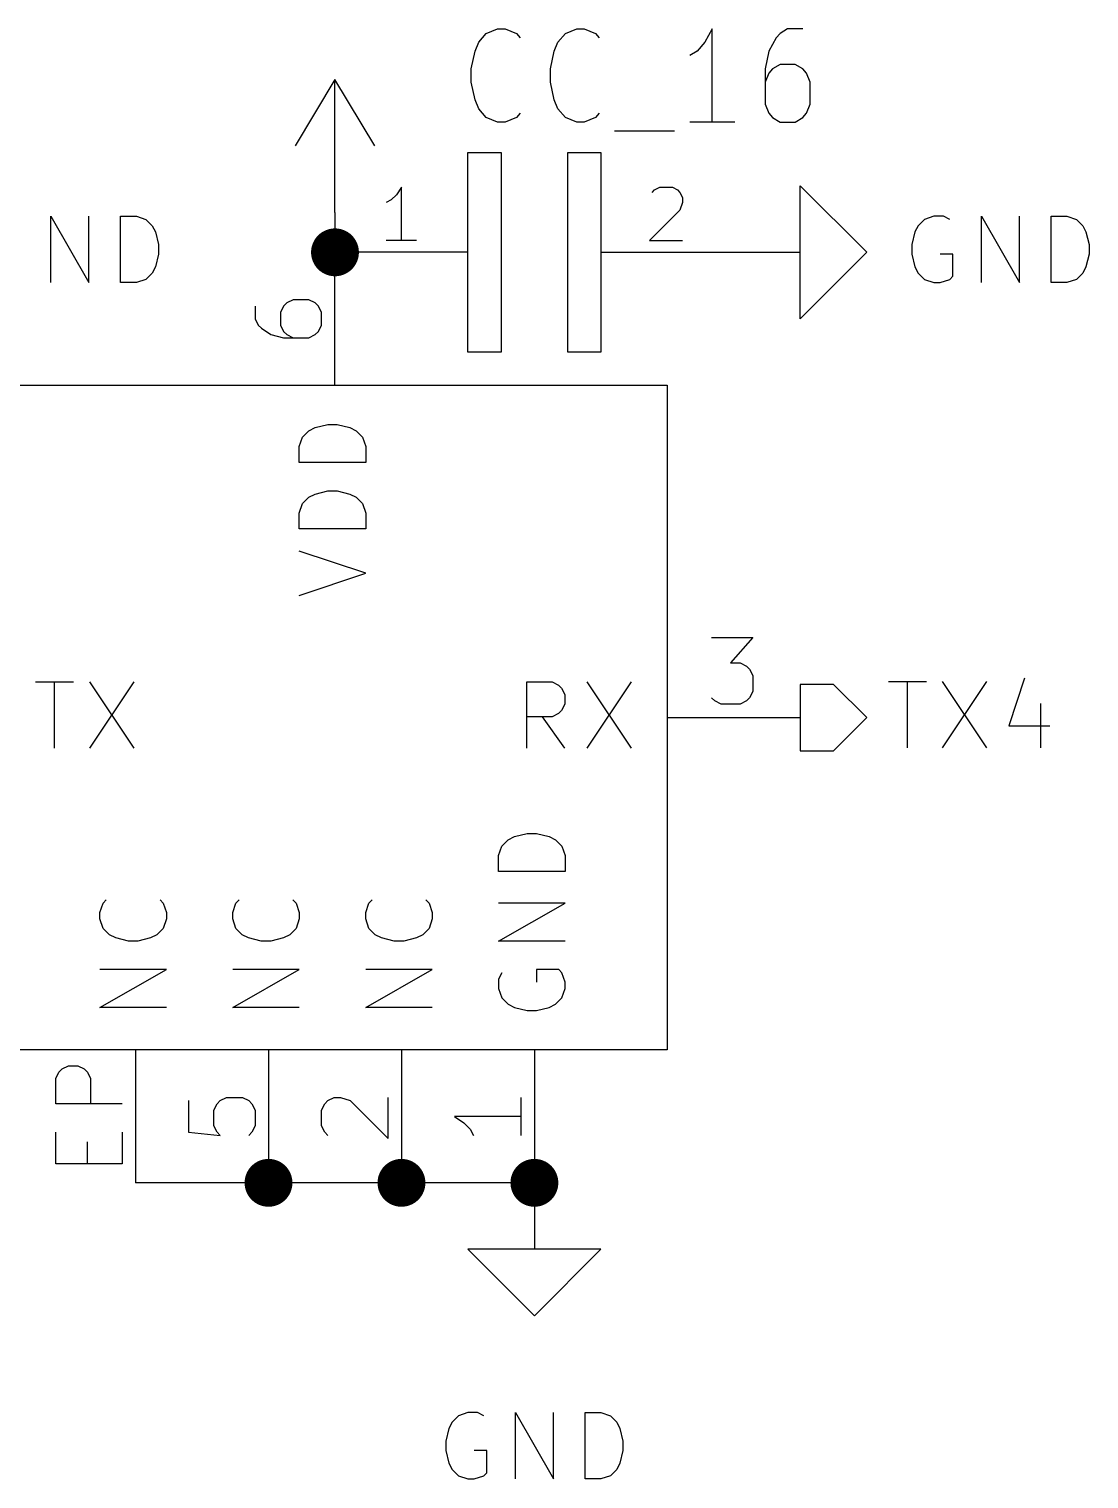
# Model space of a CAD drawing. Header units: millimetres. Extents: x 10 to 287, y -200 to -10.
# Drawn here: x 125.47 to 145.73, y -169.24 to -141.53 of the extents above; entities that cross this region are included whole.
import ezdxf

# ---------------------------------------------------------------- set-up
doc = ezdxf.new("R2010")
doc.units = ezdxf.units.MM
for name, color, linetype in [('GREENSIXTYFIVE', 129, 'CONTINUOUS'), ('LIGHTGREEN', 92, 'CONTINUOUS'), ('LIGHTRED', 12, 'CONTINUOUS'), ('RED', 14, 'CONTINUOUS'), ('YELLOWTHREE', 44, 'CONTINUOUS')]:
    doc.layers.add(name, color=color, linetype=linetype)

msp = doc.modelspace()

# ---------------------------------------------------------------- linework, layer by layer
at = {"layer": 'GREENSIXTYFIVE', "linetype": 'CONTINUOUS'}
for p, q in [((134.2094, -141.6133), (134.4253, -141.5286)), ((134.2094, -141.6133), (134.4253, -141.5286)), ((134.4253, -141.5286), (134.5692, -141.5286)), ((134.4253, -141.5286), (134.5692, -141.5286)), ((134.5692, -141.5286), (134.7851, -141.6133)), ((134.5692, -141.5286), (134.7851, -141.6133)), ((135.7207, -141.6133), (135.9366, -141.5286)), ((135.7207, -141.6133), (135.9366, -141.5286)), ((135.9366, -141.5286), (136.0805, -141.5286)), ((135.9366, -141.5286), (136.0805, -141.5286)), ((136.0805, -141.5286), (136.2964, -141.6133)), ((136.0805, -141.5286), (136.2964, -141.6133)), ((138.5274, -141.5286), (138.3835, -141.7826)), ((138.5274, -141.5286), (138.3835, -141.7826)), ((138.5274, -143.3066), (138.5274, -141.5286)), ((138.5274, -143.3066), (138.5274, -141.5286)), ((139.9667, -141.5286), (139.8228, -141.6133)), ((139.9667, -141.5286), (139.8228, -141.6133)), ((140.2546, -141.5286), (139.9667, -141.5286)), ((140.2546, -141.5286), (139.9667, -141.5286)), ((133.9935, -141.952), (134.0655, -141.7826)), ((133.9935, -141.952), (134.0655, -141.7826)), ((134.0655, -141.7826), (134.2094, -141.6133)), ((134.0655, -141.7826), (134.2094, -141.6133)), ((134.7851, -141.6133), (134.8571, -141.698)), ((134.7851, -141.6133), (134.8571, -141.698)), ((135.5048, -141.952), (135.5768, -141.7826)), ((135.5048, -141.952), (135.5768, -141.7826)), ((135.5768, -141.7826), (135.7207, -141.6133)), ((135.5768, -141.7826), (135.7207, -141.6133)), ((136.2964, -141.6133), (136.3684, -141.698)), ((136.2964, -141.6133), (136.3684, -141.698)), ((138.3835, -141.7826), (138.2396, -141.952)), ((138.3835, -141.7826), (138.2396, -141.952)), ((139.7508, -141.698), (139.6069, -141.952)), ((139.7508, -141.698), (139.6069, -141.952)), ((139.8228, -141.6133), (139.7508, -141.698)), ((139.8228, -141.6133), (139.7508, -141.698)), ((133.9215, -142.2906), (133.9935, -141.952)), ((133.9215, -142.2906), (133.9935, -141.952)), ((135.4328, -142.2906), (135.5048, -141.952)), ((135.4328, -142.2906), (135.5048, -141.952)), ((138.2396, -141.952), (138.0956, -142.0366)), ((138.2396, -141.952), (138.0956, -142.0366)), ((139.6069, -141.952), (139.5349, -142.2906)), ((139.6069, -141.952), (139.5349, -142.2906)), ((133.9215, -142.5446), (133.9215, -142.2906)), ((133.9215, -142.5446), (133.9215, -142.2906)), ((135.4328, -142.5446), (135.4328, -142.2906)), ((135.4328, -142.5446), (135.4328, -142.2906)), ((139.5349, -142.2906), (139.5349, -142.968)), ((139.5349, -142.2906), (139.5349, -142.968)), ((139.6069, -142.3753), (139.5349, -142.5446)), ((139.6069, -142.3753), (139.5349, -142.5446)), ((139.6789, -142.2906), (139.6069, -142.3753)), ((139.6789, -142.2906), (139.6069, -142.3753)), ((139.8228, -142.206), (139.6789, -142.2906)), ((139.8228, -142.206), (139.6789, -142.2906)), ((140.1107, -142.206), (139.8228, -142.206)), ((140.1107, -142.206), (139.8228, -142.206)), ((140.2546, -142.2906), (140.1107, -142.206)), ((140.2546, -142.2906), (140.1107, -142.206)), ((140.3266, -142.3753), (140.2546, -142.2906)), ((140.3266, -142.3753), (140.2546, -142.2906)), ((140.3985, -142.5446), (140.3266, -142.3753)), ((140.3985, -142.5446), (140.3266, -142.3753)), ((133.9935, -142.8833), (133.9215, -142.5446)), ((133.9935, -142.8833), (133.9215, -142.5446)), ((135.5048, -142.8833), (135.4328, -142.5446)), ((135.5048, -142.8833), (135.4328, -142.5446)), ((140.3985, -142.968), (140.3985, -142.5446)), ((140.3985, -142.968), (140.3985, -142.5446)), ((134.0655, -143.0526), (133.9935, -142.8833)), ((134.0655, -143.0526), (133.9935, -142.8833)), ((135.5768, -143.0526), (135.5048, -142.8833)), ((135.5768, -143.0526), (135.5048, -142.8833)), ((134.2094, -143.222), (134.0655, -143.0526)), ((134.2094, -143.222), (134.0655, -143.0526)), ((134.4253, -143.3066), (134.2094, -143.222)), ((134.4253, -143.3066), (134.2094, -143.222)), ((134.7851, -143.222), (134.5692, -143.3066)), ((134.7851, -143.222), (134.5692, -143.3066)), ((134.8571, -143.1373), (134.7851, -143.222)), ((134.8571, -143.1373), (134.7851, -143.222)), ((135.7207, -143.222), (135.5768, -143.0526)), ((135.7207, -143.222), (135.5768, -143.0526)), ((135.9366, -143.3066), (135.7207, -143.222)), ((135.9366, -143.3066), (135.7207, -143.222)), ((136.2964, -143.222), (136.0805, -143.3066)), ((136.2964, -143.222), (136.0805, -143.3066)), ((136.3684, -143.1373), (136.2964, -143.222)), ((136.3684, -143.1373), (136.2964, -143.222)), ((139.5349, -142.968), (139.6069, -143.1373)), ((139.5349, -142.968), (139.6069, -143.1373)), ((139.6069, -143.1373), (139.6789, -143.222)), ((139.6069, -143.1373), (139.6789, -143.222)), ((139.6789, -143.222), (139.8228, -143.3066)), ((139.6789, -143.222), (139.8228, -143.3066)), ((140.1107, -143.3066), (140.2546, -143.222)), ((140.1107, -143.3066), (140.2546, -143.222)), ((140.2546, -143.222), (140.3266, -143.1373)), ((140.2546, -143.222), (140.3266, -143.1373)), ((140.3266, -143.1373), (140.3985, -142.968)), ((140.3266, -143.1373), (140.3985, -142.968)), ((134.5692, -143.3066), (134.4253, -143.3066)), ((134.5692, -143.3066), (134.4253, -143.3066)), ((136.0805, -143.3066), (135.9366, -143.3066)), ((136.0805, -143.3066), (135.9366, -143.3066)), ((136.6563, -143.476), (137.8077, -143.476)), ((136.6563, -143.476), (137.8077, -143.476)), ((138.9592, -143.3066), (138.0956, -143.3066)), ((138.9592, -143.3066), (138.0956, -143.3066)), ((139.8228, -143.3066), (140.1107, -143.3066)), ((139.8228, -143.3066), (140.1107, -143.3066)), ((125.8895, -146.3751), (125.8895, -145.1051)), ((125.8895, -145.1051), (126.6152, -146.3751)), ((125.8895, -146.3751), (125.8895, -145.1051)), ((125.8895, -145.1051), (126.6152, -146.3751)), ((126.6152, -146.3751), (126.6152, -145.1051)), ((126.6152, -146.3751), (126.6152, -145.1051)), ((127.22, -146.3751), (127.22, -145.1051)), ((127.22, -145.1051), (127.5224, -145.1051)), ((127.22, -146.3751), (127.22, -145.1051)), ((127.22, -145.1051), (127.5224, -145.1051)), ((127.5224, -145.1051), (127.7038, -145.1656)), ((127.5224, -145.1051), (127.7038, -145.1656)), ((127.7038, -145.1656), (127.8248, -145.2866)), ((127.7038, -145.1656), (127.8248, -145.2866)), ((142.581, -145.1656), (142.46, -145.2866)), ((142.581, -145.1656), (142.46, -145.2866)), ((142.7624, -145.1051), (142.581, -145.1656)), ((142.7624, -145.1051), (142.581, -145.1656)), ((142.9438, -145.1051), (142.7624, -145.1051)), ((142.9438, -145.1051), (142.7624, -145.1051)), ((143.0648, -145.1656), (142.9438, -145.1051)), ((143.0648, -145.1656), (142.9438, -145.1051)), ((143.6695, -146.3751), (143.6695, -145.1051)), ((143.6695, -145.1051), (144.3952, -146.3751)), ((143.6695, -146.3751), (143.6695, -145.1051)), ((143.6695, -145.1051), (144.3952, -146.3751)), ((144.3952, -146.3751), (144.3952, -145.1051)), ((144.3952, -146.3751), (144.3952, -145.1051)), ((145, -146.3751), (145, -145.1051)), ((145, -145.1051), (145.3024, -145.1051)), ((145, -146.3751), (145, -145.1051)), ((145, -145.1051), (145.3024, -145.1051)), ((145.3024, -145.1051), (145.4838, -145.1656)), ((145.3024, -145.1051), (145.4838, -145.1656)), ((145.4838, -145.1656), (145.6048, -145.2866)), ((145.4838, -145.1656), (145.6048, -145.2866)), ((127.8248, -145.2866), (127.8853, -145.4075)), ((127.8248, -145.2866), (127.8853, -145.4075)), ((127.8853, -145.4075), (127.9457, -145.6494)), ((127.8853, -145.4075), (127.9457, -145.6494)), ((142.3995, -145.4075), (142.3391, -145.6494)), ((142.3995, -145.4075), (142.3391, -145.6494)), ((142.46, -145.2866), (142.3995, -145.4075)), ((142.46, -145.2866), (142.3995, -145.4075)), ((145.6048, -145.2866), (145.6653, -145.4075)), ((145.6048, -145.2866), (145.6653, -145.4075)), ((145.6653, -145.4075), (145.7257, -145.6494)), ((145.6653, -145.4075), (145.7257, -145.6494)), ((127.9457, -145.6494), (127.9457, -145.8308)), ((127.9457, -145.6494), (127.9457, -145.8308)), ((142.3391, -145.6494), (142.3391, -145.8308)), ((142.3391, -145.6494), (142.3391, -145.8308)), ((145.7257, -145.6494), (145.7257, -145.8308)), ((145.7257, -145.6494), (145.7257, -145.8308)), ((127.9457, -145.8308), (127.8853, -146.0727)), ((127.9457, -145.8308), (127.8853, -146.0727)), ((142.3391, -145.8308), (142.3995, -146.0727)), ((142.3391, -145.8308), (142.3995, -146.0727)), ((143.1252, -145.8308), (142.8833, -145.8308)), ((143.1252, -145.8308), (142.8833, -145.8308)), ((143.1252, -146.2542), (143.1252, -145.8308)), ((143.1252, -146.2542), (143.1252, -145.8308)), ((145.7257, -145.8308), (145.6653, -146.0727)), ((145.7257, -145.8308), (145.6653, -146.0727)), ((127.8248, -146.1937), (127.7038, -146.3147)), ((127.8248, -146.1937), (127.7038, -146.3147)), ((127.8853, -146.0727), (127.8248, -146.1937)), ((127.8853, -146.0727), (127.8248, -146.1937)), ((142.3995, -146.0727), (142.46, -146.1937)), ((142.3995, -146.0727), (142.46, -146.1937)), ((142.46, -146.1937), (142.581, -146.3147)), ((142.46, -146.1937), (142.581, -146.3147)), ((143.0648, -146.3147), (143.1252, -146.2542)), ((143.0648, -146.3147), (143.1252, -146.2542)), ((145.6048, -146.1937), (145.4838, -146.3147)), ((145.6048, -146.1937), (145.4838, -146.3147)), ((145.6653, -146.0727), (145.6048, -146.1937)), ((145.6653, -146.0727), (145.6048, -146.1937)), ((127.5224, -146.3751), (127.22, -146.3751)), ((127.5224, -146.3751), (127.22, -146.3751)), ((127.7038, -146.3147), (127.5224, -146.3751)), ((127.7038, -146.3147), (127.5224, -146.3751)), ((142.581, -146.3147), (142.7624, -146.3751)), ((142.581, -146.3147), (142.7624, -146.3751)), ((142.7624, -146.3751), (142.8833, -146.3751)), ((142.7624, -146.3751), (142.8833, -146.3751)), ((142.8833, -146.3751), (143.0648, -146.3147)), ((142.8833, -146.3751), (143.0648, -146.3147)), ((145.3024, -146.3751), (145, -146.3751)), ((145.3024, -146.3751), (145, -146.3751)), ((145.4838, -146.3147), (145.3024, -146.3751)), ((145.4838, -146.3147), (145.3024, -146.3751)), ((130.6355, -149.5092), (130.696, -149.3278)), ((130.6355, -149.5092), (130.696, -149.3278)), ((130.696, -149.3278), (130.817, -149.2068)), ((130.696, -149.3278), (130.817, -149.2068)), ((130.817, -149.2068), (130.9379, -149.1463)), ((130.817, -149.2068), (130.9379, -149.1463)), ((130.9379, -149.1463), (131.1798, -149.0859)), ((130.9379, -149.1463), (131.1798, -149.0859)), ((131.1798, -149.0859), (131.3612, -149.0859)), ((131.1798, -149.0859), (131.3612, -149.0859)), ((131.3612, -149.0859), (131.6031, -149.1463)), ((131.3612, -149.0859), (131.6031, -149.1463)), ((131.6031, -149.1463), (131.7241, -149.2068)), ((131.6031, -149.1463), (131.7241, -149.2068)), ((131.7241, -149.2068), (131.8451, -149.3278)), ((131.7241, -149.2068), (131.8451, -149.3278)), ((131.8451, -149.3278), (131.9055, -149.5092)), ((131.8451, -149.3278), (131.9055, -149.5092)), ((130.6355, -149.8116), (130.6355, -149.5092)), ((130.6355, -149.8116), (130.6355, -149.5092)), ((131.9055, -149.5092), (131.9055, -149.8116)), ((131.9055, -149.5092), (131.9055, -149.8116)), ((131.9055, -149.8116), (130.6355, -149.8116)), ((131.9055, -149.8116), (130.6355, -149.8116)), ((130.817, -150.4768), (130.9379, -150.4163)), ((130.817, -150.4768), (130.9379, -150.4163)), ((130.9379, -150.4163), (131.1798, -150.3559)), ((130.9379, -150.4163), (131.1798, -150.3559)), ((131.1798, -150.3559), (131.3612, -150.3559)), ((131.1798, -150.3559), (131.3612, -150.3559)), ((131.3612, -150.3559), (131.6031, -150.4163)), ((131.3612, -150.3559), (131.6031, -150.4163)), ((131.6031, -150.4163), (131.7241, -150.4768)), ((131.6031, -150.4163), (131.7241, -150.4768)), ((130.6355, -150.7792), (130.696, -150.5978)), ((130.6355, -150.7792), (130.696, -150.5978)), ((130.696, -150.5978), (130.817, -150.4768)), ((130.696, -150.5978), (130.817, -150.4768)), ((131.7241, -150.4768), (131.8451, -150.5978)), ((131.7241, -150.4768), (131.8451, -150.5978)), ((131.8451, -150.5978), (131.9055, -150.7792)), ((131.8451, -150.5978), (131.9055, -150.7792)), ((130.6355, -151.0816), (130.6355, -150.7792)), ((130.6355, -151.0816), (130.6355, -150.7792)), ((131.9055, -150.7792), (131.9055, -151.0816)), ((131.9055, -150.7792), (131.9055, -151.0816)), ((131.9055, -151.0816), (130.6355, -151.0816)), ((131.9055, -151.0816), (130.6355, -151.0816)), ((131.9055, -151.9283), (130.6355, -151.5049)), ((131.9055, -151.9283), (130.6355, -151.5049)), ((130.6355, -152.3516), (131.9055, -151.9283)), ((130.6355, -152.3516), (131.9055, -151.9283)), ((125.5969, -154.0035), (126.3226, -154.0035)), ((125.5969, -154.0035), (126.3226, -154.0035)), ((125.9598, -155.2735), (125.9598, -154.0035)), ((125.9598, -155.2735), (125.9598, -154.0035)), ((126.625, -154.0035), (127.4716, -155.2735)), ((127.4716, -154.0035), (126.625, -155.2735)), ((126.625, -154.0035), (127.4716, -155.2735)), ((127.4716, -154.0035), (126.625, -155.2735)), ((134.9828, -155.2735), (134.9828, -154.0035)), ((134.9828, -154.0035), (135.4666, -154.0035)), ((134.9828, -155.2735), (134.9828, -154.0035)), ((134.9828, -154.0035), (135.4666, -154.0035)), ((135.4666, -154.0035), (135.5876, -154.064)), ((135.4666, -154.0035), (135.5876, -154.064)), ((136.1319, -154.0035), (136.9785, -155.2735)), ((136.9785, -154.0035), (136.1319, -155.2735)), ((136.1319, -154.0035), (136.9785, -155.2735)), ((136.9785, -154.0035), (136.1319, -155.2735)), ((135.5876, -154.064), (135.6481, -154.1245)), ((135.5876, -154.064), (135.6481, -154.1245)), ((135.6481, -154.1245), (135.7085, -154.2454)), ((135.6481, -154.1245), (135.7085, -154.2454)), ((135.7085, -154.2454), (135.7085, -154.4269)), ((135.7085, -154.2454), (135.7085, -154.4269)), ((135.6481, -154.5478), (135.5876, -154.6083)), ((135.6481, -154.5478), (135.5876, -154.6083)), ((135.7085, -154.4269), (135.6481, -154.5478)), ((135.7085, -154.4269), (135.6481, -154.5478)), ((135.4666, -154.6688), (134.9828, -154.6688)), ((135.4666, -154.6688), (134.9828, -154.6688)), ((135.7085, -155.2735), (135.2852, -154.6688)), ((135.7085, -155.2735), (135.2852, -154.6688)), ((135.5876, -154.6083), (135.4666, -154.6688)), ((135.5876, -154.6083), (135.4666, -154.6688)), ((134.506, -157.1413), (134.627, -157.0203)), ((134.506, -157.1413), (134.627, -157.0203)), ((134.627, -157.0203), (134.7479, -156.9598)), ((134.627, -157.0203), (134.7479, -156.9598)), ((134.7479, -156.9598), (134.9898, -156.8994)), ((134.7479, -156.9598), (134.9898, -156.8994)), ((134.9898, -156.8994), (135.1712, -156.8994)), ((134.9898, -156.8994), (135.1712, -156.8994)), ((135.1712, -156.8994), (135.4131, -156.9598)), ((135.1712, -156.8994), (135.4131, -156.9598)), ((135.4131, -156.9598), (135.5341, -157.0203)), ((135.4131, -156.9598), (135.5341, -157.0203)), ((135.5341, -157.0203), (135.6551, -157.1413)), ((135.5341, -157.0203), (135.6551, -157.1413)), ((134.4455, -157.3227), (134.506, -157.1413)), ((134.4455, -157.3227), (134.506, -157.1413)), ((134.4455, -157.6251), (134.4455, -157.3227)), ((134.4455, -157.6251), (134.4455, -157.3227)), ((135.6551, -157.1413), (135.7155, -157.3227)), ((135.6551, -157.1413), (135.7155, -157.3227)), ((135.7155, -157.3227), (135.7155, -157.6251)), ((135.7155, -157.3227), (135.7155, -157.6251)), ((135.7155, -157.6251), (134.4455, -157.6251)), ((135.7155, -157.6251), (134.4455, -157.6251)), ((126.886, -158.2298), (126.9465, -158.1694)), ((126.886, -158.2298), (126.9465, -158.1694)), ((127.9746, -158.1694), (128.0351, -158.2298)), ((127.9746, -158.1694), (128.0351, -158.2298)), ((129.426, -158.2298), (129.4865, -158.1694)), ((129.426, -158.2298), (129.4865, -158.1694)), ((130.5146, -158.1694), (130.5751, -158.2298)), ((130.5146, -158.1694), (130.5751, -158.2298)), ((131.966, -158.2298), (132.0265, -158.1694)), ((131.966, -158.2298), (132.0265, -158.1694)), ((133.0546, -158.1694), (133.1151, -158.2298)), ((133.0546, -158.1694), (133.1151, -158.2298)), ((126.8255, -158.4113), (126.886, -158.2298)), ((126.8255, -158.4113), (126.886, -158.2298)), ((126.8255, -158.5322), (126.8255, -158.4113)), ((126.8255, -158.5322), (126.8255, -158.4113)), ((128.0351, -158.2298), (128.0955, -158.4113)), ((128.0351, -158.2298), (128.0955, -158.4113)), ((128.0955, -158.4113), (128.0955, -158.5322)), ((128.0955, -158.4113), (128.0955, -158.5322)), ((129.3655, -158.4113), (129.426, -158.2298)), ((129.3655, -158.4113), (129.426, -158.2298)), ((129.3655, -158.5322), (129.3655, -158.4113)), ((129.3655, -158.5322), (129.3655, -158.4113)), ((130.5751, -158.2298), (130.6355, -158.4113)), ((130.5751, -158.2298), (130.6355, -158.4113)), ((130.6355, -158.4113), (130.6355, -158.5322)), ((130.6355, -158.4113), (130.6355, -158.5322)), ((131.9055, -158.4113), (131.966, -158.2298)), ((131.9055, -158.4113), (131.966, -158.2298)), ((131.9055, -158.5322), (131.9055, -158.4113)), ((131.9055, -158.5322), (131.9055, -158.4113)), ((133.1151, -158.2298), (133.1755, -158.4113)), ((133.1151, -158.2298), (133.1755, -158.4113)), ((133.1755, -158.4113), (133.1755, -158.5322)), ((133.1755, -158.4113), (133.1755, -158.5322)), ((134.4455, -158.9556), (135.7155, -158.2299)), ((135.7155, -158.2299), (134.4455, -158.2299)), ((134.4455, -158.9556), (135.7155, -158.2299)), ((135.7155, -158.2299), (134.4455, -158.2299)), ((126.886, -158.7136), (126.8255, -158.5322)), ((126.886, -158.7136), (126.8255, -158.5322)), ((127.007, -158.8346), (126.886, -158.7136)), ((127.007, -158.8346), (126.886, -158.7136)), ((128.0351, -158.7136), (127.9141, -158.8346)), ((128.0351, -158.7136), (127.9141, -158.8346)), ((128.0955, -158.5322), (128.0351, -158.7136)), ((128.0955, -158.5322), (128.0351, -158.7136)), ((129.426, -158.7136), (129.3655, -158.5322)), ((129.426, -158.7136), (129.3655, -158.5322)), ((129.547, -158.8346), (129.426, -158.7136)), ((129.547, -158.8346), (129.426, -158.7136)), ((130.5751, -158.7136), (130.4541, -158.8346)), ((130.5751, -158.7136), (130.4541, -158.8346)), ((130.6355, -158.5322), (130.5751, -158.7136)), ((130.6355, -158.5322), (130.5751, -158.7136)), ((131.966, -158.7136), (131.9055, -158.5322)), ((131.966, -158.7136), (131.9055, -158.5322)), ((132.087, -158.8346), (131.966, -158.7136)), ((132.087, -158.8346), (131.966, -158.7136)), ((133.1151, -158.7136), (132.9941, -158.8346)), ((133.1151, -158.7136), (132.9941, -158.8346)), ((133.1755, -158.5322), (133.1151, -158.7136)), ((133.1755, -158.5322), (133.1151, -158.7136)), ((127.1279, -158.8951), (127.007, -158.8346)), ((127.1279, -158.8951), (127.007, -158.8346)), ((127.3698, -158.9555), (127.1279, -158.8951)), ((127.3698, -158.9555), (127.1279, -158.8951)), ((127.5512, -158.9555), (127.3698, -158.9555)), ((127.5512, -158.9555), (127.3698, -158.9555)), ((127.7931, -158.8951), (127.5512, -158.9555)), ((127.7931, -158.8951), (127.5512, -158.9555)), ((127.9141, -158.8346), (127.7931, -158.8951)), ((127.9141, -158.8346), (127.7931, -158.8951)), ((129.6679, -158.8951), (129.547, -158.8346)), ((129.6679, -158.8951), (129.547, -158.8346)), ((129.9098, -158.9555), (129.6679, -158.8951)), ((129.9098, -158.9555), (129.6679, -158.8951)), ((130.0912, -158.9555), (129.9098, -158.9555)), ((130.0912, -158.9555), (129.9098, -158.9555)), ((130.3331, -158.8951), (130.0912, -158.9555)), ((130.3331, -158.8951), (130.0912, -158.9555)), ((130.4541, -158.8346), (130.3331, -158.8951)), ((130.4541, -158.8346), (130.3331, -158.8951)), ((132.2079, -158.8951), (132.087, -158.8346)), ((132.2079, -158.8951), (132.087, -158.8346)), ((132.4498, -158.9555), (132.2079, -158.8951)), ((132.4498, -158.9555), (132.2079, -158.8951)), ((132.6312, -158.9555), (132.4498, -158.9555)), ((132.6312, -158.9555), (132.4498, -158.9555)), ((132.8731, -158.8951), (132.6312, -158.9555)), ((132.8731, -158.8951), (132.6312, -158.9555)), ((132.9941, -158.8346), (132.8731, -158.8951)), ((132.9941, -158.8346), (132.8731, -158.8951)), ((135.7155, -158.9556), (134.4455, -158.9556)), ((135.7155, -158.9556), (134.4455, -158.9556)), ((126.8255, -160.2256), (128.0955, -159.4999)), ((128.0955, -159.4999), (126.8255, -159.4999)), ((126.8255, -160.2256), (128.0955, -159.4999)), ((128.0955, -159.4999), (126.8255, -159.4999)), ((129.3655, -160.2256), (130.6355, -159.4999)), ((130.6355, -159.4999), (129.3655, -159.4999)), ((129.3655, -160.2256), (130.6355, -159.4999)), ((130.6355, -159.4999), (129.3655, -159.4999)), ((131.9055, -160.2256), (133.1755, -159.4999)), ((133.1755, -159.4999), (131.9055, -159.4999)), ((131.9055, -160.2256), (133.1755, -159.4999)), ((133.1755, -159.4999), (131.9055, -159.4999)), ((134.506, -159.5603), (134.4455, -159.6813)), ((134.506, -159.5603), (134.4455, -159.6813)), ((135.5946, -159.4999), (135.1712, -159.4999)), ((135.1712, -159.4999), (135.1712, -159.7418)), ((135.5946, -159.4999), (135.1712, -159.4999)), ((135.1712, -159.4999), (135.1712, -159.7418)), ((135.6551, -159.5603), (135.5946, -159.4999)), ((135.6551, -159.5603), (135.5946, -159.4999)), ((135.7155, -159.7418), (135.6551, -159.5603)), ((135.7155, -159.7418), (135.6551, -159.5603)), ((134.4455, -159.6813), (134.4455, -159.8627)), ((134.4455, -159.6813), (134.4455, -159.8627)), ((134.4455, -159.8627), (134.506, -160.0441)), ((134.4455, -159.8627), (134.506, -160.0441)), ((135.6551, -160.0441), (135.7155, -159.8627)), ((135.6551, -160.0441), (135.7155, -159.8627)), ((135.7155, -159.8627), (135.7155, -159.7418)), ((135.7155, -159.8627), (135.7155, -159.7418)), ((134.506, -160.0441), (134.627, -160.1651)), ((134.506, -160.0441), (134.627, -160.1651)), ((135.5341, -160.1651), (135.6551, -160.0441)), ((135.5341, -160.1651), (135.6551, -160.0441)), ((128.0955, -160.2256), (126.8255, -160.2256)), ((128.0955, -160.2256), (126.8255, -160.2256)), ((130.6355, -160.2256), (129.3655, -160.2256)), ((130.6355, -160.2256), (129.3655, -160.2256)), ((133.1755, -160.2256), (131.9055, -160.2256)), ((133.1755, -160.2256), (131.9055, -160.2256)), ((134.627, -160.1651), (134.7479, -160.2256)), ((134.627, -160.1651), (134.7479, -160.2256)), ((134.7479, -160.2256), (134.9898, -160.286)), ((134.7479, -160.2256), (134.9898, -160.286)), ((134.9898, -160.286), (135.1712, -160.286)), ((134.9898, -160.286), (135.1712, -160.286)), ((135.1712, -160.286), (135.4131, -160.2256)), ((135.1712, -160.286), (135.4131, -160.2256)), ((135.4131, -160.2256), (135.5341, -160.1651)), ((135.4131, -160.2256), (135.5341, -160.1651)), ((133.5555, -168.1467), (133.495, -168.2676)), ((133.5555, -168.1467), (133.495, -168.2676)), ((133.6765, -168.0257), (133.5555, -168.1467)), ((133.6765, -168.0257), (133.5555, -168.1467)), ((133.8579, -167.9652), (133.6765, -168.0257)), ((133.8579, -167.9652), (133.6765, -168.0257)), ((134.0393, -167.9652), (133.8579, -167.9652)), ((134.0393, -167.9652), (133.8579, -167.9652)), ((134.1603, -168.0257), (134.0393, -167.9652)), ((134.1603, -168.0257), (134.0393, -167.9652)), ((134.765, -169.2352), (134.765, -167.9652)), ((134.765, -167.9652), (135.4907, -169.2352)), ((134.765, -169.2352), (134.765, -167.9652)), ((134.765, -167.9652), (135.4907, -169.2352)), ((135.4907, -169.2352), (135.4907, -167.9652)), ((135.4907, -169.2352), (135.4907, -167.9652)), ((136.0955, -169.2352), (136.0955, -167.9652)), ((136.0955, -167.9652), (136.3979, -167.9652)), ((136.0955, -169.2352), (136.0955, -167.9652)), ((136.0955, -167.9652), (136.3979, -167.9652)), ((136.3979, -167.9652), (136.5793, -168.0257)), ((136.3979, -167.9652), (136.5793, -168.0257)), ((136.5793, -168.0257), (136.7003, -168.1467)), ((136.5793, -168.0257), (136.7003, -168.1467)), ((136.7003, -168.1467), (136.7608, -168.2676)), ((136.7003, -168.1467), (136.7608, -168.2676)), ((133.495, -168.2676), (133.4346, -168.5095)), ((133.495, -168.2676), (133.4346, -168.5095)), ((136.7608, -168.2676), (136.8212, -168.5095)), ((136.7608, -168.2676), (136.8212, -168.5095)), ((133.4346, -168.5095), (133.4346, -168.6909)), ((133.4346, -168.5095), (133.4346, -168.6909)), ((133.4346, -168.6909), (133.495, -168.9328)), ((133.4346, -168.6909), (133.495, -168.9328)), ((134.2207, -168.6909), (133.9788, -168.6909)), ((134.2207, -168.6909), (133.9788, -168.6909)), ((134.2207, -169.1143), (134.2207, -168.6909)), ((134.2207, -169.1143), (134.2207, -168.6909)), ((136.8212, -168.6909), (136.7608, -168.9328)), ((136.8212, -168.6909), (136.7608, -168.9328)), ((136.8212, -168.5095), (136.8212, -168.6909)), ((136.8212, -168.5095), (136.8212, -168.6909)), ((133.495, -168.9328), (133.5555, -169.0538)), ((133.495, -168.9328), (133.5555, -169.0538)), ((136.7608, -168.9328), (136.7003, -169.0538)), ((136.7608, -168.9328), (136.7003, -169.0538)), ((133.5555, -169.0538), (133.6765, -169.1748)), ((133.5555, -169.0538), (133.6765, -169.1748)), ((133.6765, -169.1748), (133.8579, -169.2352)), ((133.6765, -169.1748), (133.8579, -169.2352)), ((133.8579, -169.2352), (133.9788, -169.2352)), ((133.8579, -169.2352), (133.9788, -169.2352)), ((133.9788, -169.2352), (134.1603, -169.1748)), ((133.9788, -169.2352), (134.1603, -169.1748)), ((134.1603, -169.1748), (134.2207, -169.1143)), ((134.1603, -169.1748), (134.2207, -169.1143)), ((136.3979, -169.2352), (136.0955, -169.2352)), ((136.3979, -169.2352), (136.0955, -169.2352)), ((136.5793, -169.1748), (136.3979, -169.2352)), ((136.5793, -169.1748), (136.3979, -169.2352)), ((136.7003, -169.0538), (136.5793, -169.1748)), ((136.7003, -169.0538), (136.5793, -169.1748))]:
    msp.add_line(p, q, dxfattribs=at)
at = {"layer": 'LIGHTGREEN', "linetype": 'CONTINUOUS'}
for p, q in [((131.318, -145.034), (131.318, -145.796)), ((130.048, -163.576), (127.508, -163.576)), ((132.588, -163.576), (130.048, -163.576)), ((135.128, -163.576), (132.588, -163.576))]:
    msp.add_line(p, q, dxfattribs=at)
at = {"layer": 'LIGHTGREEN', "const_width": 0.4572}
for points in [[(131.0894, -145.796, 1), (131.5466, -145.796, 1)], [(129.8194, -163.576, 1), (130.2766, -163.576, 1)], [(132.3594, -163.576, 1), (132.8166, -163.576, 1)], [(134.8994, -163.576, 1), (135.3566, -163.576, 1)]]:
    msp.add_lwpolyline(points, format="xyb", close=True, dxfattribs=at)
at = {"layer": 'LIGHTRED', "linetype": 'CONTINUOUS'}
for p, q in [((132.588, -144.554), (132.4912, -144.6992)), ((132.588, -144.554), (132.4912, -144.6992)), ((132.588, -145.57), (132.588, -144.554)), ((132.588, -145.57), (132.588, -144.554)), ((137.3777, -144.6508), (137.4261, -144.6024)), ((137.3777, -144.6508), (137.4261, -144.6024)), ((137.4261, -144.6024), (137.5228, -144.554)), ((137.4261, -144.6024), (137.5228, -144.554)), ((137.5228, -144.554), (137.7647, -144.554)), ((137.5228, -144.554), (137.7647, -144.554)), ((137.7647, -144.554), (137.8615, -144.6024)), ((137.7647, -144.554), (137.8615, -144.6024)), ((137.8615, -144.6024), (137.9099, -144.6508)), ((137.8615, -144.6024), (137.9099, -144.6508)), ((132.3944, -144.7959), (132.2977, -144.8443)), ((132.3944, -144.7959), (132.2977, -144.8443)), ((132.4912, -144.6992), (132.3944, -144.7959)), ((132.4912, -144.6992), (132.3944, -144.7959)), ((137.9099, -144.6508), (137.9582, -144.7476)), ((137.9099, -144.6508), (137.9582, -144.7476)), ((137.9582, -144.8443), (137.9099, -144.9895)), ((137.9582, -144.8443), (137.9099, -144.9895)), ((137.9582, -144.7476), (137.9582, -144.8443)), ((137.9582, -144.7476), (137.9582, -144.8443)), ((137.9099, -144.9895), (137.3293, -145.57)), ((137.9099, -144.9895), (137.3293, -145.57)), ((132.8782, -145.57), (132.2977, -145.57)), ((132.8782, -145.57), (132.2977, -145.57)), ((137.3293, -145.57), (137.9582, -145.57)), ((137.3293, -145.57), (137.9582, -145.57)), ((129.7909, -146.824), (129.7909, -147.0659)), ((129.7909, -146.824), (129.7909, -147.0659)), ((130.3352, -146.824), (130.2747, -146.9449)), ((130.3352, -146.824), (130.2747, -146.9449)), ((130.3957, -146.7635), (130.3352, -146.824)), ((130.3957, -146.7635), (130.3352, -146.824)), ((130.5166, -146.703), (130.3957, -146.7635)), ((130.5166, -146.703), (130.3957, -146.7635)), ((130.819, -146.703), (130.5166, -146.703)), ((130.819, -146.703), (130.5166, -146.703)), ((130.94, -146.7635), (130.819, -146.703)), ((130.94, -146.7635), (130.819, -146.703)), ((131.0005, -146.824), (130.94, -146.7635)), ((131.0005, -146.824), (130.94, -146.7635)), ((131.0609, -146.9449), (131.0005, -146.824)), ((131.0609, -146.9449), (131.0005, -146.824)), ((129.7909, -147.0659), (129.8514, -147.1868)), ((129.7909, -147.0659), (129.8514, -147.1868)), ((130.2747, -146.9449), (130.2747, -147.1868)), ((130.2747, -146.9449), (130.2747, -147.1868)), ((131.0609, -147.1868), (131.0609, -146.9449)), ((131.0609, -147.1868), (131.0609, -146.9449)), ((129.8514, -147.1868), (129.9119, -147.2473)), ((129.8514, -147.1868), (129.9119, -147.2473)), ((129.9119, -147.2473), (130.0933, -147.3683)), ((129.9119, -147.2473), (130.0933, -147.3683)), ((130.0933, -147.3683), (130.3352, -147.4287)), ((130.0933, -147.3683), (130.3352, -147.4287)), ((130.2747, -147.1868), (130.3352, -147.3078)), ((130.2747, -147.1868), (130.3352, -147.3078)), ((130.3352, -147.3078), (130.3957, -147.3683)), ((130.3352, -147.3078), (130.3957, -147.3683)), ((130.3957, -147.3683), (130.5166, -147.4287)), ((130.3957, -147.3683), (130.5166, -147.4287)), ((130.819, -147.4287), (130.94, -147.3683)), ((130.819, -147.4287), (130.94, -147.3683)), ((130.94, -147.3683), (131.0005, -147.3078)), ((130.94, -147.3683), (131.0005, -147.3078)), ((131.0005, -147.3078), (131.0609, -147.1868)), ((131.0005, -147.3078), (131.0609, -147.1868)), ((130.3352, -147.4287), (130.819, -147.4287)), ((130.3352, -147.4287), (130.819, -147.4287)), ((138.5147, -153.1589), (139.3009, -153.1589)), ((138.5147, -153.1589), (139.3009, -153.1589)), ((139.3009, -153.1589), (138.8775, -153.6427)), ((139.3009, -153.1589), (138.8775, -153.6427)), ((138.8775, -153.6427), (139.059, -153.6427)), ((138.8775, -153.6427), (139.059, -153.6427)), ((139.059, -153.6427), (139.1799, -153.7032)), ((139.059, -153.6427), (139.1799, -153.7032)), ((139.1799, -153.7032), (139.2404, -153.7637)), ((139.1799, -153.7032), (139.2404, -153.7637)), ((139.2404, -153.7637), (139.3009, -153.8846)), ((139.2404, -153.7637), (139.3009, -153.8846)), ((139.3009, -153.8846), (139.3009, -154.187)), ((139.3009, -153.8846), (139.3009, -154.187)), ((138.5752, -154.3685), (138.5147, -154.308)), ((138.5752, -154.3685), (138.5147, -154.308)), ((139.2404, -154.308), (139.1799, -154.3685)), ((139.2404, -154.308), (139.1799, -154.3685)), ((139.3009, -154.187), (139.2404, -154.308)), ((139.3009, -154.187), (139.2404, -154.308)), ((138.6961, -154.4289), (138.5752, -154.3685)), ((138.6961, -154.4289), (138.5752, -154.3685)), ((139.059, -154.4289), (138.6961, -154.4289)), ((139.059, -154.4289), (138.6961, -154.4289)), ((139.1799, -154.3685), (139.059, -154.4289)), ((139.1799, -154.3685), (139.059, -154.4289)), ((125.9809, -161.5803), (126.0414, -161.4593)), ((125.9809, -161.5803), (126.0414, -161.4593)), ((126.0414, -161.4593), (126.1019, -161.3988)), ((126.0414, -161.4593), (126.1019, -161.3988)), ((126.1019, -161.3988), (126.2228, -161.3384)), ((126.1019, -161.3988), (126.2228, -161.3384)), ((126.2228, -161.3384), (126.4043, -161.3384)), ((126.2228, -161.3384), (126.4043, -161.3384)), ((126.4043, -161.3384), (126.5252, -161.3988)), ((126.4043, -161.3384), (126.5252, -161.3988)), ((126.5252, -161.3988), (126.5857, -161.4593)), ((126.5252, -161.3988), (126.5857, -161.4593)), ((126.5857, -161.4593), (126.6462, -161.5803)), ((126.5857, -161.4593), (126.6462, -161.5803)), ((125.9809, -162.0641), (125.9809, -161.5803)), ((125.9809, -162.0641), (125.9809, -161.5803)), ((126.6462, -161.5803), (126.6462, -162.0641)), ((126.6462, -161.5803), (126.6462, -162.0641)), ((127.2509, -162.0641), (125.9809, -162.0641)), ((127.2509, -162.0641), (125.9809, -162.0641)), ((128.5209, -162.0035), (128.5209, -162.6083)), ((128.5209, -162.0035), (128.5209, -162.6083)), ((129.0047, -162.1849), (129.0652, -162.064)), ((129.0047, -162.1849), (129.0652, -162.064)), ((129.0652, -162.064), (129.1257, -162.0035)), ((129.0652, -162.064), (129.1257, -162.0035)), ((129.1257, -162.0035), (129.2466, -161.943)), ((129.1257, -162.0035), (129.2466, -161.943)), ((129.2466, -161.943), (129.549, -161.943)), ((129.2466, -161.943), (129.549, -161.943)), ((129.549, -161.943), (129.67, -162.0035)), ((129.549, -161.943), (129.67, -162.0035)), ((129.67, -162.0035), (129.7305, -162.064)), ((129.67, -162.0035), (129.7305, -162.064)), ((129.7305, -162.064), (129.7909, -162.1849)), ((129.7305, -162.064), (129.7909, -162.1849)), ((131.0609, -162.1849), (131.1214, -162.064)), ((131.0609, -162.1849), (131.1214, -162.064)), ((131.1214, -162.064), (131.1819, -162.0035)), ((131.1214, -162.064), (131.1819, -162.0035)), ((131.1819, -162.0035), (131.3028, -161.943)), ((131.1819, -162.0035), (131.3028, -161.943)), ((131.3028, -161.943), (131.4238, -161.943)), ((131.3028, -161.943), (131.4238, -161.943)), ((131.4238, -161.943), (131.6052, -162.0035)), ((131.4238, -161.943), (131.6052, -162.0035)), ((131.6052, -162.0035), (132.3309, -162.7292)), ((131.6052, -162.0035), (132.3309, -162.7292)), ((132.3309, -162.7292), (132.3309, -161.943)), ((132.3309, -162.7292), (132.3309, -161.943)), ((134.8709, -161.943), (134.8709, -162.6687)), ((134.8709, -161.943), (134.8709, -162.6687)), ((129.0047, -162.4873), (129.0047, -162.1849)), ((129.0047, -162.4873), (129.0047, -162.1849)), ((129.7909, -162.1849), (129.7909, -162.4873)), ((129.7909, -162.1849), (129.7909, -162.4873)), ((131.0609, -162.4873), (131.0609, -162.1849)), ((131.0609, -162.4873), (131.0609, -162.1849)), ((134.8709, -162.3059), (133.6009, -162.3059)), ((133.6009, -162.3059), (133.7824, -162.4268)), ((134.8709, -162.3059), (133.6009, -162.3059)), ((133.6009, -162.3059), (133.7824, -162.4268)), ((125.9809, -163.2131), (125.9809, -162.6083)), ((125.9809, -163.2131), (125.9809, -162.6083)), ((127.2509, -162.6083), (127.2509, -163.2131)), ((127.2509, -162.6083), (127.2509, -163.2131)), ((128.5209, -162.6083), (129.1257, -162.6687)), ((128.5209, -162.6083), (129.1257, -162.6687)), ((129.0652, -162.6083), (129.0047, -162.4873)), ((129.0652, -162.6083), (129.0047, -162.4873)), ((129.1257, -162.6687), (129.0652, -162.6083)), ((129.1257, -162.6687), (129.0652, -162.6083)), ((129.7305, -162.6083), (129.67, -162.6687)), ((129.7305, -162.6083), (129.67, -162.6687)), ((129.7909, -162.4873), (129.7305, -162.6083)), ((129.7909, -162.4873), (129.7305, -162.6083)), ((131.1214, -162.6083), (131.0609, -162.4873)), ((131.1214, -162.6083), (131.0609, -162.4873)), ((131.1819, -162.6687), (131.1214, -162.6083)), ((131.1819, -162.6687), (131.1214, -162.6083)), ((133.7824, -162.4268), (133.9033, -162.5478)), ((133.7824, -162.4268), (133.9033, -162.5478)), ((133.9033, -162.5478), (133.9638, -162.6687)), ((133.9033, -162.5478), (133.9638, -162.6687)), ((126.5857, -163.2131), (126.5857, -162.7897)), ((126.5857, -163.2131), (126.5857, -162.7897)), ((127.2509, -163.2131), (125.9809, -163.2131)), ((127.2509, -163.2131), (125.9809, -163.2131))]:
    msp.add_line(p, q, dxfattribs=at)
at = {"layer": 'RED', "linetype": 'CONTINUOUS'}
for p, q in [((131.318, -142.494), (130.556, -143.764)), ((132.08, -143.764), (131.318, -142.494)), ((131.318, -145.034), (131.318, -142.494)), ((133.858, -147.7029), (133.858, -143.891)), ((133.858, -143.891), (134.493, -143.891)), ((134.493, -143.891), (134.493, -147.7029)), ((135.7649, -147.7029), (135.7649, -143.891)), ((135.7649, -143.891), (136.398, -143.891)), ((136.398, -143.891), (136.398, -147.7029)), ((140.208, -145.796), (140.208, -144.526)), ((140.208, -144.526), (141.478, -145.796)), ((133.858, -145.796), (131.318, -145.796)), ((131.318, -148.336), (131.318, -145.796)), ((131.318, -148.336), (131.318, -145.796)), ((133.858, -145.796), (131.318, -145.796)), ((136.398, -145.796), (138.938, -145.796)), ((136.398, -145.796), (138.938, -145.796)), ((138.938, -145.796), (140.208, -145.796)), ((141.478, -145.796), (140.208, -147.066)), ((140.208, -147.066), (140.208, -145.796)), ((134.493, -147.7029), (133.858, -147.7029)), ((136.398, -147.7029), (135.7649, -147.7029)), ((124.968, -148.336), (137.668, -148.336)), ((137.668, -148.336), (137.668, -161.036)), ((137.668, -154.686), (140.208, -154.686)), ((137.668, -154.686), (140.208, -154.686)), ((137.668, -161.036), (124.968, -161.036)), ((127.508, -161.036), (127.508, -163.576)), ((127.508, -161.036), (127.508, -163.576)), ((130.048, -161.036), (130.048, -163.576)), ((130.048, -161.036), (130.048, -163.576)), ((132.588, -161.036), (132.588, -163.576)), ((132.588, -161.036), (132.588, -163.576)), ((135.128, -161.036), (135.128, -163.576)), ((135.128, -161.036), (135.128, -163.576)), ((135.128, -163.576), (135.128, -164.846)), ((135.128, -164.846), (133.858, -164.846)), ((133.858, -164.846), (135.128, -166.116)), ((135.128, -166.116), (136.398, -164.846)), ((136.398, -164.846), (135.128, -164.846))]:
    msp.add_line(p, q, dxfattribs=at)
at = {"layer": 'YELLOWTHREE', "linetype": 'CONTINUOUS'}
for p, q in [((141.8938, -153.9952), (142.6195, -153.9952)), ((142.2567, -155.2652), (142.2567, -153.9952)), ((142.9219, -153.9952), (143.7685, -155.2652)), ((143.7685, -153.9952), (142.9219, -155.2652)), ((144.4942, -153.9348), (144.1919, -154.8419)), ((140.843, -154.051), (140.208, -154.051)), ((140.208, -154.051), (140.208, -155.321)), ((141.478, -154.686), (140.843, -154.051)), ((144.7966, -154.4186), (144.7966, -155.2652)), ((140.843, -155.321), (141.478, -154.686)), ((144.1919, -154.8419), (144.978, -154.8419)), ((140.208, -155.321), (140.843, -155.321))]:
    msp.add_line(p, q, dxfattribs=at)

doc.saveas('drawing.dxf')
